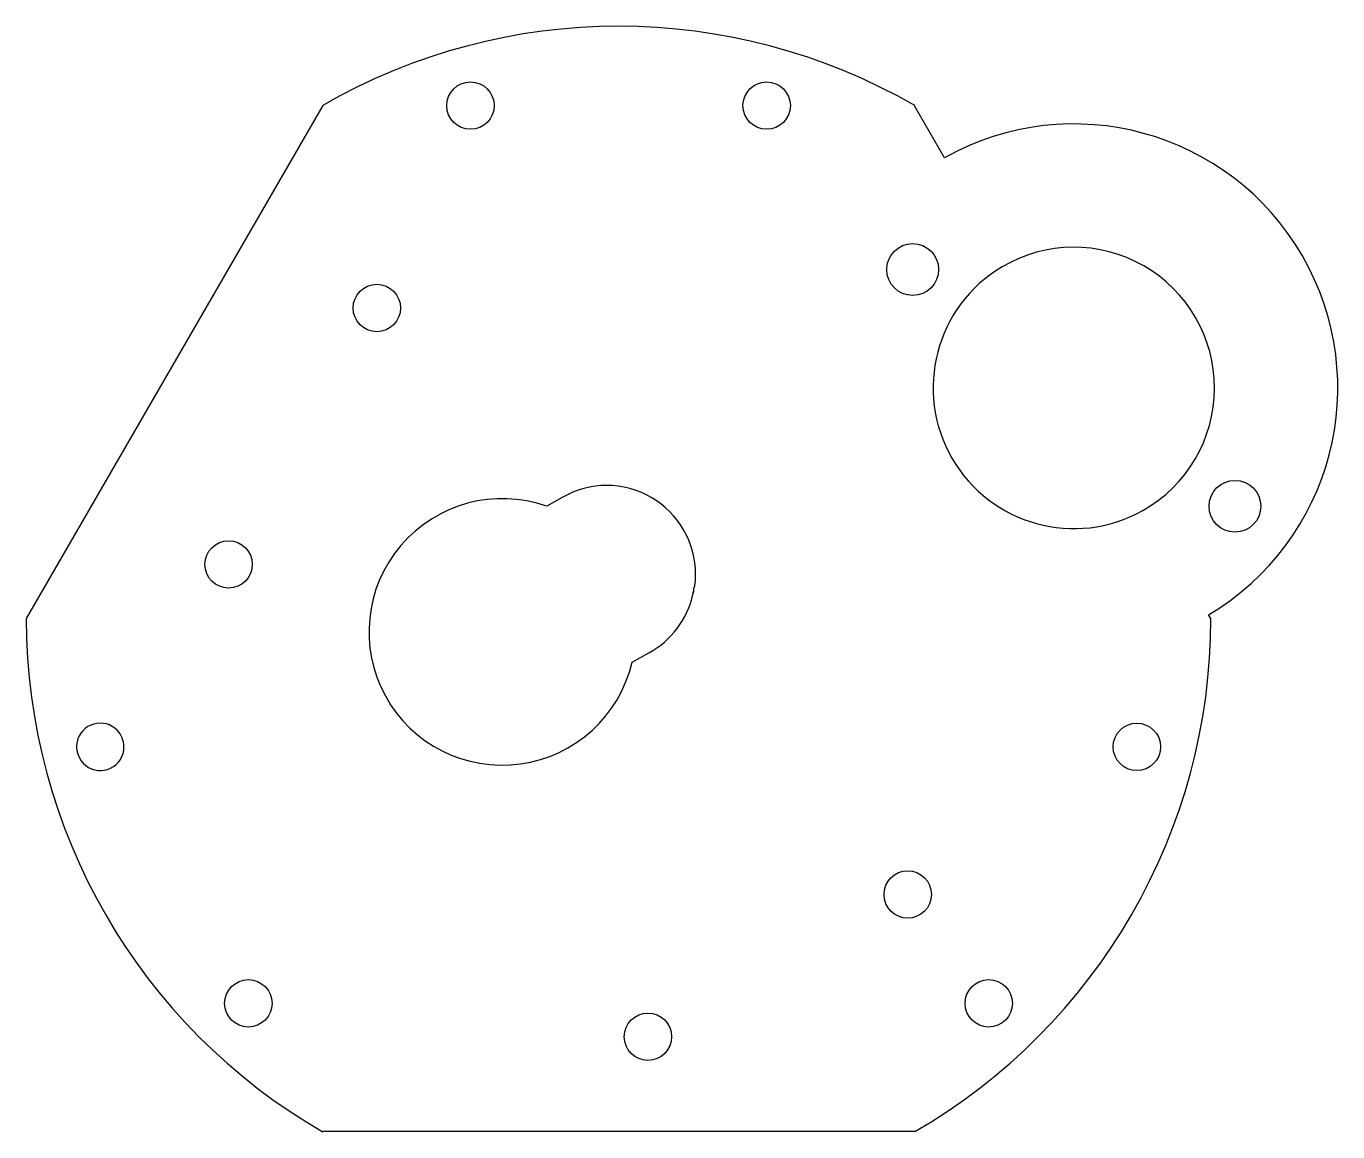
# Model space of a CAD drawing. Extents: x 0 to 88.6, y 0 to 74.6.
import ezdxf

# ---------------------------------------------------------------- set-up
doc = ezdxf.new("R2010")
doc.units = 0
doc.layers.get('0').update_dxf_attribs({"color": 13, "linetype": 'CONTINUOUS'})
doc.layers.add('SLD-0', color=13, linetype='CONTINUOUS')

msp = doc.modelspace()

# ---------------------------------------------------------------- linework, layer by layer
at = {"color": 7}
for p, q in [((36.198, 42.827), (35.15, 42.226)), ((40.913, 31.7), (42.046, 32.321))]:
    msp.add_line(p, q, dxfattribs=at)
for centre, radius in [((59.862, 58.212), 1.75), ((81.622, 42.227), 1.75), ((59.526, 16.011), 1.6), ((41.983, 6.407), 1.6)]:
    msp.add_circle(centre, radius, dxfattribs=at)
for centre in [(23.676, 55.614), (13.666, 38.299)]:
    msp.add_circle(centre, 1.6)
msp.add_arc((70.742, 50.219), 17.825, 300.69697, 119.30426)
for centre, radius, start, end in [((70.742, 50.219), 9.5, 299.33929, 120.66087), ((70.742, 50.219), 9.5, 120.66087, 299.33929), ((32.147, 33.742), 9, 70.51031, 346.88969), ((39.164, 37.583), 6, 347.45, 351.2), ((39.164, 37.583), 6, 298.7, 347.45)]:
    msp.add_arc(centre, radius, start, end, dxfattribs=at)
at = {"layer": 'SLD-0'}
for p, q in [((20.027, 69.282), (0, 34.641)), ((62.02, 65.759), (59.993, 69.27)), ((37.645, 43.426), (37.269, 43.312)), ((38.027, 43.515), (37.645, 43.426)), ((38.415, 43.579), (38.027, 43.515)), ((38.806, 43.618), (38.415, 43.579)), ((39.198, 43.631), (38.806, 43.618)), ((39.59, 43.618), (39.198, 43.631)), ((39.981, 43.579), (39.59, 43.618)), ((40.368, 43.515), (39.981, 43.579)), ((40.751, 43.426), (40.368, 43.515)), ((41.127, 43.312), (40.751, 43.426)), ((37.269, 43.312), (36.902, 43.174)), ((41.494, 43.174), (41.127, 43.312)), ((41.852, 43.012), (41.494, 43.174)), ((42.198, 42.827), (41.852, 43.012)), ((42.531, 42.619), (42.198, 42.827)), ((42.851, 42.391), (42.531, 42.619)), ((43.154, 42.142), (42.851, 42.391)), ((43.441, 41.873), (43.154, 42.142)), ((43.709, 41.587), (43.441, 41.873)), ((43.958, 41.283), (43.709, 41.587)), ((44.187, 40.964), (43.958, 41.283)), ((44.394, 40.631), (44.187, 40.964)), ((44.579, 40.284), (44.394, 40.631)), ((44.741, 39.927), (44.579, 40.284)), ((44.88, 39.559), (44.741, 39.927)), ((44.993, 39.183), (44.88, 39.559)), ((45.083, 38.801), (44.993, 39.183)), ((45.147, 38.414), (45.083, 38.801)), ((45.185, 38.023), (45.147, 38.414)), ((45.147, 36.847), (45.185, 37.238)), ((45.198, 37.631), (45.185, 38.023)), ((45.185, 37.238), (45.198, 37.631)), ((45.021, 36.28), (45.083, 36.46)), ((45.083, 36.46), (45.094, 36.666)), ((45.094, 36.666), (45.147, 36.847)), ((79.987, 34.641), (79.84, 34.894)), ((60, 0), (20.027, 0))]:
    msp.add_line(p, q, dxfattribs=at)
at = {"layer": 'SLD-0', "color": 7}
msp.add_line((36.902, 43.174), (36.198, 42.827), dxfattribs=at)
at = {"layer": 'SLD-0'}
for centre in [(30, 69.282), (50, 69.282), (75, 25.981), (15, 8.66), (65, 8.66)]:
    msp.add_circle(centre, 1.6, dxfattribs=at)
for centre, radius, start, end in [((40, 34.641), 40, 60, 119.96651), ((40, 34.641), 40, 180, 240.03305), ((40, 34.641), 40, 300, 0), ((5, 25.981), 1.6, 43.89789, 168), ((5, 25.981), 1.6, 0, 43.89789), ((5, 25.981), 1.6, 168, 0)]:
    msp.add_arc(centre, radius, start, end, dxfattribs=at)

doc.saveas('drawing.dxf')
